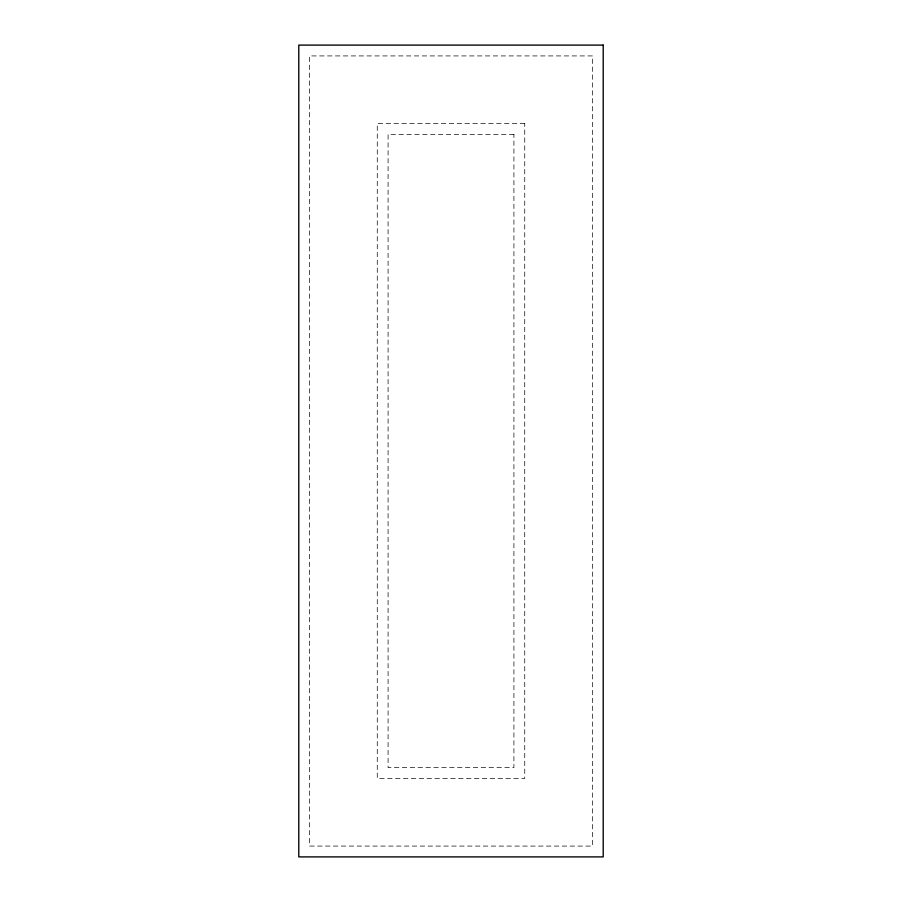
<?xml version="1.0" encoding="UTF-8"?>
<svg xmlns="http://www.w3.org/2000/svg" width="902" height="902" viewBox="0 0 902 902"><rect width="100%" height="100%" fill="white"/><g stroke="black" fill="none" stroke-linecap="round" stroke-linejoin="round"><path stroke-width="0.68" stroke-dasharray="4.51 3.38" d="M592.388 55.924L309.612 55.924L309.612 846.076L592.388 846.076L592.388 55.924M524.738 123.574L377.262 123.574L377.262 778.426L524.738 778.426L524.738 123.574M513.914 134.398L388.085 134.398L388.085 767.602L513.914 767.602L513.914 134.398"/><path stroke-width="1.35" d="M603.212 45.1L298.787 45.1L298.787 856.9L603.212 856.9L603.212 45.1"/></g></svg>
